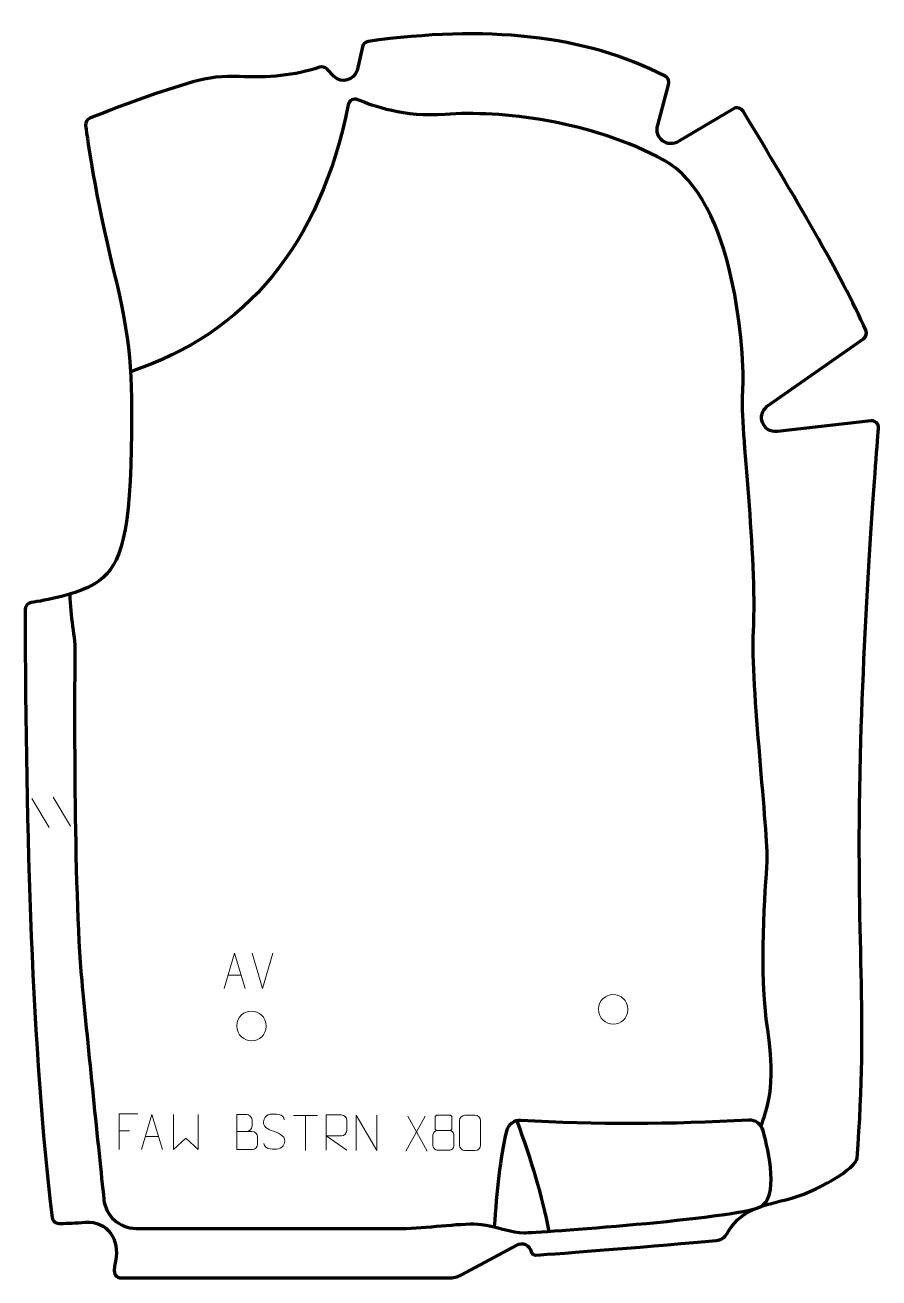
# Model space of a CAD drawing. Header units: millimetres. Extents: x -303 to 303, y -442 to 448.
import ezdxf

# ---------------------------------------------------------------- set-up
doc = ezdxf.new("R2010")
doc.units = ezdxf.units.MM
doc.header["$MEASUREMENT"] = 0
for name, color, linetype in [('layer 1', 7, 'Continuous'), ('layer 2', 7, 'Continuous'), ('layer 3', 7, 'Continuous')]:
    doc.layers.add(name, color=color, linetype=linetype)

msp = doc.modelspace()

# ---------------------------------------------------------------- linework, layer by layer
at = {"layer": 'layer 1', "color": 250, "lineweight": 9}
for points in [[(-298.441, -101.4153), (-298.441, -101.4153), (-286.0767, -121.9596), (-286.0767, -121.9596)], [(-283.2466, -100.4204), (-283.2466, -100.4204), (-270.8823, -120.9647), (-270.8823, -120.9647)], [(-134.4999, -236.2347), (-134.4999, -236.2347), (-141.8217, -211.2811), (-141.8217, -211.2811)], [(-127.178, -211.2811), (-127.178, -211.2811), (-134.4998, -236.2347), (-134.4998, -236.2347)], [(-159.1368, -226.978), (-159.1368, -226.978), (-149.6411, -226.978), (-149.6411, -226.978)]]:
    msp.add_open_spline(points, degree=3, dxfattribs=at)
for points, knots in [([(-161.8594, -236.2274), (-161.8594, -236.2274), (-154.4884, -211.2739), (-154.4884, -211.2739), (-154.4884, -211.2739), (-154.4884, -211.2739), (-146.9185, -236.2274), (-146.9185, -236.2274)], [0, 0, 0, 0, 0.33333333, 0.33333333, 0.33333333, 0.33333333, 1, 1, 1, 1]), ([(104.1768, -251.0471), (104.2475, -244.4067), (109.5215, -240.5607), (114.6768, -240.6577), (114.6768, -240.6577), (119.8321, -240.5607), (125.1061, -244.6241), (125.1768, -251.2645), (125.1768, -251.2645), (124.8066, -257.5938), (120.3647, -261.6245), (114.6768, -261.6539), (114.6768, -261.6539), (109.5215, -261.7509), (104.2475, -257.6875), (104.1768, -251.0471)], [0, 0, 0, 0, 0.2, 0.2, 0.2, 0.2, 0.4, 0.4, 0.4, 0.4, 0.6, 0.6, 0.6, 0.6, 1, 1, 1, 1]), ([(-152.844, -262.8735), (-152.7733, -256.2331), (-147.4993, -252.3871), (-142.344, -252.4841), (-142.344, -252.4841), (-137.1887, -252.3871), (-131.9147, -256.4505), (-131.844, -263.0909), (-131.844, -263.0909), (-132.2142, -269.4202), (-136.6561, -273.4509), (-142.344, -273.4803), (-142.344, -273.4803), (-147.4993, -273.5773), (-152.7733, -269.5139), (-152.844, -262.8735)], [0, 0, 0, 0, 0.2, 0.2, 0.2, 0.2, 0.4, 0.4, 0.4, 0.4, 0.6, 0.6, 0.6, 0.6, 1, 1, 1, 1])]:
    msp.add_open_spline(points, degree=3, knots=knots, dxfattribs=at)
at = {"layer": 'layer 2', "color": 12, "lineweight": 200}
msp.add_open_spline([(-2.4246, -441.9983), (-2.4246, -441.9983), (-235.0386, -441.9983), (-235.0386, -441.9983), (-235.0386, -441.9983), (-238.312, -441.9983), (-240.4011, -438.97), (-239.8769, -435.7403), (-239.8769, -435.7403), (-239.6458, -434.3165), (-239.6645, -433.8992), (-238.9188, -430.0511), (-238.9188, -430.0511), (-235.9547, -414.7571), (-244.6768, -401.3393), (-260.2205, -402.4798), (-260.2205, -402.4798), (-267.4091, -403.0079), (-272.729, -403.0104), (-278.0616, -403.3166), (-278.0616, -403.3166), (-280.9678, -403.4831), (-283.651, -401.9041), (-284.0002, -399.0156), (-284.0002, -399.0156), (-298.4094, -279.8793), (-302.7698, -129.5018), (-303.2534, 32.927), (-303.2534, 32.927), (-303.2608, 35.3996), (-301.4557, 37.506), (-299.0095, 37.8736), (-299.0095, 37.8736), (-289.4422, 39.3108), (-266.0865, 43.4775), (-253.4617, 51.4228), (-253.4617, 51.4228), (-237.3253, 61.5778), (-228.9715, 79.3261), (-227.7629, 147.4379), (-227.7629, 147.4379), (-226.7846, 202.5573), (-228.0465, 223.1518), (-240.3133, 273.6414), (-240.3133, 273.6414), (-253.7746, 329.0458), (-258.8182, 365.4415), (-260.2015, 376.7844), (-260.2015, 376.7844), (-260.4731, 379.014), (-259.2208, 381.1514), (-257.1397, 381.9988), (-257.1397, 381.9988), (-232.2597, 392.1285), (-207.8136, 400.9211), (-183.9743, 407.8426), (-183.9743, 407.8426), (-173.2756, 410.9485), (-162.1321, 412.2238), (-151.0051, 411.6674), (-151.0051, 411.6674), (-130.7596, 410.6553), (-111.5328, 412.3493), (-93.9193, 418.3254), (-93.9193, 418.3254), (-92.0581, 418.9569), (-89.9993, 418.4217), (-88.6647, 416.9792), (-88.6647, 416.9792), (-88.6647, 416.9792), (-83.7032, 411.6159), (-83.7032, 411.6159), (-83.7032, 411.6159), (-78.2927, 406.5684), (-69.4612, 408.9408), (-67.3114, 416.0196), (-67.3114, 416.0196), (-67.3114, 416.0196), (-63.566, 432.7565), (-63.566, 432.7565), (-63.566, 432.7565), (-63.1127, 434.7831), (-61.4525, 436.324), (-59.3947, 436.6129), (-59.3947, 436.6129), (23.406, 448.2426), (94.7179, 441.5233), (151.6333, 411.8121), (151.6333, 411.8121), (153.7796, 410.6916), (154.8055, 408.1862), (154.0759, 405.8783), (154.0759, 405.8783), (154.0759, 405.8783), (146.2951, 377.0236), (146.2951, 377.0236), (146.2951, 377.0236), (143.4446, 368.0595), (153.4325, 360.4811), (161.3047, 365.6349), (161.3047, 365.6349), (161.3047, 365.6349), (200.0429, 388.6582), (200.0429, 388.6582), (200.0429, 388.6582), (202.4065, 390.1247), (205.5134, 389.3814), (206.9556, 387.0037), (206.9556, 387.0037), (243.2941, 327.0985), (276.8881, 270.2247), (294.1291, 231.411), (294.1291, 231.411), (295.0985, 229.2291), (294.3862, 226.669), (292.4319, 225.2963), (292.4319, 225.2963), (292.4319, 225.2963), (224.1468, 177.333), (224.1468, 177.333), (224.1468, 177.333), (216.0481, 171.2787), (221.0307, 158.4086), (231.0972, 159.3795), (231.0972, 159.3795), (231.0972, 159.3795), (297.6847, 167.0171), (297.6847, 167.0171), (297.6847, 167.0171), (300.8184, 167.3766), (303.4985, 164.784), (303.2378, 161.6418), (303.2378, 161.6418), (301.1328, 136.2722), (293.1473, 35.1322), (290.396, -70.6384), (290.396, -70.6384), (286.8357, -207.5133), (295.9741, -251.0415), (288.0056, -356.9736), (288.0056, -356.9736), (287.4968, -363.7364), (259.3187, -381.2666), (237.4049, -386.4436), (237.4049, -386.4436), (218.1841, -390.9846), (204.2374, -394.7321), (195.6011, -410.3506), (195.6011, -410.3506), (194.0012, -413.244), (191.0601, -415.1487), (187.7659, -415.4429), (187.7659, -415.4429), (148.7218, -418.9276), (74.3231, -424.9531), (59.516, -425.7398), (59.516, -425.7398), (58.0237, -425.8195), (56.7019, -424.7894), (56.4136, -423.3236), (56.4136, -423.3236), (55.4908, -418.631), (50.2076, -416.255), (46.0822, -418.6782), (46.0822, -418.6782), (46.0822, -418.6782), (6.8668, -439.7101), (6.8668, -439.7101), (6.8668, -439.7101), (4.0005, -441.213), (0.8121, -441.9983), (-2.4246, -441.9983)], degree=3, knots=[0, 0, 0, 0, 0.02272727, 0.02272727, 0.02272727, 0.02272727, 0.04545455, 0.04545455, 0.04545455, 0.04545455, 0.06818182, 0.06818182, 0.06818182, 0.06818182, 0.09090909, 0.09090909, 0.09090909, 0.09090909, 0.11363636, 0.11363636, 0.11363636, 0.11363636, 0.13636364, 0.13636364, 0.13636364, 0.13636364, 0.15909091, 0.15909091, 0.15909091, 0.15909091, 0.18181818, 0.18181818, 0.18181818, 0.18181818, 0.20454545, 0.20454545, 0.20454545, 0.20454545, 0.22727273, 0.22727273, 0.22727273, 0.22727273, 0.25, 0.25, 0.25, 0.25, 0.27272727, 0.27272727, 0.27272727, 0.27272727, 0.29545455, 0.29545455, 0.29545455, 0.29545455, 0.31818182, 0.31818182, 0.31818182, 0.31818182, 0.34090909, 0.34090909, 0.34090909, 0.34090909, 0.36363636, 0.36363636, 0.36363636, 0.36363636, 0.38636364, 0.38636364, 0.38636364, 0.38636364, 0.40909091, 0.40909091, 0.40909091, 0.40909091, 0.43181818, 0.43181818, 0.43181818, 0.43181818, 0.45454545, 0.45454545, 0.45454545, 0.45454545, 0.47727273, 0.47727273, 0.47727273, 0.47727273, 0.5, 0.5, 0.5, 0.5, 0.52272727, 0.52272727, 0.52272727, 0.52272727, 0.54545455, 0.54545455, 0.54545455, 0.54545455, 0.56818182, 0.56818182, 0.56818182, 0.56818182, 0.59090909, 0.59090909, 0.59090909, 0.59090909, 0.61363636, 0.61363636, 0.61363636, 0.61363636, 0.63636364, 0.63636364, 0.63636364, 0.63636364, 0.65909091, 0.65909091, 0.65909091, 0.65909091, 0.68181818, 0.68181818, 0.68181818, 0.68181818, 0.70454545, 0.70454545, 0.70454545, 0.70454545, 0.72727273, 0.72727273, 0.72727273, 0.72727273, 0.75, 0.75, 0.75, 0.75, 0.77272727, 0.77272727, 0.77272727, 0.77272727, 0.79545455, 0.79545455, 0.79545455, 0.79545455, 0.81818182, 0.81818182, 0.81818182, 0.81818182, 0.84090909, 0.84090909, 0.84090909, 0.84090909, 0.86363636, 0.86363636, 0.86363636, 0.86363636, 0.88636364, 0.88636364, 0.88636364, 0.88636364, 0.90909091, 0.90909091, 0.90909091, 0.90909091, 0.93181818, 0.93181818, 0.93181818, 0.93181818, 0.95454545, 0.95454545, 0.95454545, 0.95454545, 1, 1, 1, 1], dxfattribs=at)
at = {"layer": 'layer 2', "color": 250, "lineweight": 9}
for points, knots in [([(-223.224, -325.3937), (-223.224, -325.3937), (-236.2832, -325.3937), (-236.2832, -325.3937), (-236.2832, -325.3937), (-236.2832, -325.3937), (-236.2832, -350.7064), (-236.2832, -350.7064)], [0, 0, 0, 0, 0.33333333, 0.33333333, 0.33333333, 0.33333333, 1, 1, 1, 1]), ([(-220.504, -350.7956), (-220.504, -350.7956), (-213.133, -325.8421), (-213.133, -325.8421), (-213.133, -325.8421), (-213.133, -325.8421), (-205.5631, -350.7956), (-205.5631, -350.7956)], [0, 0, 0, 0, 0.33333333, 0.33333333, 0.33333333, 0.33333333, 1, 1, 1, 1]), ([(-197.8492, -325.847), (-197.8492, -325.847), (-197.8492, -350.805), (-197.8492, -350.805), (-197.8492, -350.805), (-197.8492, -350.805), (-189.0065, -342.7403), (-189.0065, -342.7403), (-189.0065, -342.7403), (-189.0065, -342.7403), (-180.1641, -350.8044), (-180.1641, -350.8044), (-180.1641, -350.8044), (-180.1641, -350.8044), (-180.1641, -325.847), (-180.1641, -325.847)], [0, 0, 0, 0, 0.2, 0.2, 0.2, 0.2, 0.4, 0.4, 0.4, 0.4, 0.6, 0.6, 0.6, 0.6, 1, 1, 1, 1]), ([(-152.8654, -337.8747), (-149.2268, -337.8743), (-145.6397, -337.8743), (-142.0003, -337.8747), (-142.0003, -337.8747), (-140.0249, -337.892), (-138.1013, -339.6281), (-138.1013, -341.6777), (-138.1013, -341.6777), (-138.1017, -342.8063), (-138.1017, -345.8557), (-138.1013, -346.9846), (-138.1013, -346.9846), (-138.0837, -348.8425), (-139.6258, -350.8564), (-141.9473, -350.8395), (-141.9473, -350.8395), (-145.5871, -350.8391), (-149.2265, -350.8391), (-152.8654, -350.8395), (-152.8654, -350.8395), (-152.8654, -342.5212), (-152.8654, -334.2034), (-152.8654, -325.8859), (-152.8654, -325.8859), (-150.4917, -325.8859), (-148.1176, -325.8859), (-145.7434, -325.8859), (-145.7434, -325.8859), (-144.0626, -325.8683), (-141.9658, -327.7788), (-141.9481, -329.7412), (-141.9481, -329.7412), (-141.9485, -331.8073), (-141.9485, -331.9533), (-141.9481, -334.0198), (-141.9481, -334.0198), (-141.9308, -336.0859), (-143.7853, -337.892), (-145.7953, -337.8747)], [0, 0, 0, 0, 0.09090909, 0.09090909, 0.09090909, 0.09090909, 0.18181818, 0.18181818, 0.18181818, 0.18181818, 0.27272727, 0.27272727, 0.27272727, 0.27272727, 0.36363636, 0.36363636, 0.36363636, 0.36363636, 0.45454545, 0.45454545, 0.45454545, 0.45454545, 0.54545455, 0.54545455, 0.54545455, 0.54545455, 0.63636364, 0.63636364, 0.63636364, 0.63636364, 0.72727273, 0.72727273, 0.72727273, 0.72727273, 0.81818182, 0.81818182, 0.81818182, 0.81818182, 1, 1, 1, 1]), ([(-126.2662, -337.8743), (-130.5145, -336.4039), (-135.4226, -334.6081), (-133.4175, -329.0878), (-133.4175, -329.0878), (-131.914, -324.9479), (-126.7004, -325.3364), (-123.0968, -325.9375), (-123.0968, -325.9375), (-120.2362, -326.4147), (-119.3715, -327.6279), (-119.0609, -329.712)], [0, 0, 0, 0, 0.25, 0.25, 0.25, 0.25, 0.5, 0.5, 0.5, 0.5, 1, 1, 1, 1]), ([(-89.3508, -351.1415), (-89.3508, -351.1415), (-89.3508, -326.188), (-89.3508, -326.188), (-89.3508, -326.188), (-85.756, -326.188), (-82.1605, -326.188), (-78.5653, -326.188), (-78.5653, -326.188), (-76.24, -326.2257), (-74.6827, -327.7157), (-74.6868, -330.0821), (-74.6868, -330.0821), (-74.6872, -332.1176), (-74.6872, -335.177), (-74.6868, -337.213), (-74.6868, -337.213), (-74.6933, -339.0885), (-76.5056, -341.0303), (-78.5151, -341.0494), (-78.5151, -341.0494), (-78.5151, -341.0494), (-89.3508, -341.0494), (-89.3508, -341.0494), (-89.3508, -341.0494), (-89.3508, -341.0494), (-74.6961, -351.1415), (-74.6961, -351.1415)], [0, 0, 0, 0, 0.125, 0.125, 0.125, 0.125, 0.25, 0.25, 0.25, 0.25, 0.375, 0.375, 0.375, 0.375, 0.5, 0.5, 0.5, 0.5, 0.625, 0.625, 0.625, 0.625, 0.75, 0.75, 0.75, 0.75, 1, 1, 1, 1]), ([(-67.9769, -351.4094), (-67.9769, -351.4094), (-67.9769, -326.4559), (-67.9769, -326.4559), (-67.9769, -326.4559), (-67.9769, -326.4559), (-53.3221, -351.4094), (-53.3221, -351.4094), (-53.3221, -351.4094), (-53.3221, -351.4094), (-53.3221, -326.4559), (-53.3221, -326.4559)], [0, 0, 0, 0, 0.25, 0.25, 0.25, 0.25, 0.5, 0.5, 0.5, 0.5, 1, 1, 1, 1]), ([(-11.9251, -327.7182), (-11.9251, -329.9312), (-11.9251, -333.6135), (-11.9251, -335.8268), (-11.9251, -335.8268), (-11.9101, -336.3342), (-11.1027, -337.2656), (-10.4026, -337.2644), (-10.4026, -337.2644), (-7.4327, -337.2642), (-4.4625, -337.3491), (-1.4921, -337.3494), (-1.4921, -337.3494), (-0.695, -337.3452), (0.0257, -336.5549), (0.0231, -335.8342), (0.0231, -335.8342), (0.0228, -333.6182), (0.0228, -329.9335), (0.0231, -327.7182), (0.0231, -327.7182), (0.0046, -327.0074), (-0.6068, -326.247), (-1.4407, -326.2544), (-1.4407, -326.2544), (-4.4578, -326.2547), (-7.4747, -326.2547), (-10.4913, -326.2544), (-10.4913, -326.2544), (-11.1177, -326.2468), (-11.9418, -326.9578), (-11.9251, -327.7182)], [0, 0, 0, 0, 0.11111111, 0.11111111, 0.11111111, 0.11111111, 0.22222222, 0.22222222, 0.22222222, 0.22222222, 0.33333333, 0.33333333, 0.33333333, 0.33333333, 0.44444444, 0.44444444, 0.44444444, 0.44444444, 0.55555556, 0.55555556, 0.55555556, 0.55555556, 0.66666667, 0.66666667, 0.66666667, 0.66666667, 0.77777778, 0.77777778, 0.77777778, 0.77777778, 1, 1, 1, 1]), ([(9.3265, -326.4317), (11.6926, -326.4317), (14.0591, -326.4317), (16.4256, -326.4317), (16.4256, -326.4317), (18.4061, -326.3961), (20.4321, -327.8904), (20.4592, -330.3325), (20.4592, -330.3325), (20.4588, -336.0899), (20.4588, -341.8477), (20.4592, -347.6059), (20.4592, -347.6059), (20.3171, -349.9335), (18.6107, -351.4158), (16.4256, -351.4266), (16.4256, -351.4266), (14.0532, -351.4262), (11.6808, -351.4262), (9.3088, -351.4266), (9.3088, -351.4266), (7.3503, -351.5322), (5.3439, -349.6443), (5.3553, -347.6233), (5.3553, -347.6233), (5.3557, -341.8427), (5.3557, -336.0624), (5.3553, -330.2826), (5.3553, -330.2826), (5.3596, -328.1406), (7.1367, -326.4181), (9.3265, -326.4317)], [0, 0, 0, 0, 0.11111111, 0.11111111, 0.11111111, 0.11111111, 0.22222222, 0.22222222, 0.22222222, 0.22222222, 0.33333333, 0.33333333, 0.33333333, 0.33333333, 0.44444444, 0.44444444, 0.44444444, 0.44444444, 0.55555556, 0.55555556, 0.55555556, 0.55555556, 0.66666667, 0.66666667, 0.66666667, 0.66666667, 0.77777778, 0.77777778, 0.77777778, 0.77777778, 1, 1, 1, 1]), ([(-126.2662, -337.8744), (-122.2476, -339.5211), (-117.2181, -341.4094), (-119.0521, -346.7697), (-119.0521, -346.7697), (-120.5119, -351.0361), (-125.4227, -350.7794), (-129.1488, -350.2247), (-129.1488, -350.2247), (-131.8988, -349.8149), (-133.1197, -348.6014), (-133.4977, -346.4892)], [0, 0, 0, 0, 0.25, 0.25, 0.25, 0.25, 0.5, 0.5, 0.5, 0.5, 1, 1, 1, 1]), ([(-13.3839, -340.2364), (-13.3839, -343.4072), (-13.3839, -345.1093), (-13.3839, -348.2807), (-13.3839, -348.2807), (-13.3924, -349.5026), (-11.6945, -351.1953), (-10.4419, -351.2038), (-10.4419, -351.2038), (-7.4588, -351.2035), (-4.4755, -351.2035), (-1.4921, -351.2038), (-1.4921, -351.2038), (-0.1688, -351.1921), (1.4516, -349.5705), (1.4405, -348.2713), (1.4405, -348.2713), (1.4402, -345.1031), (1.4402, -343.4043), (1.4405, -340.2364), (1.4405, -340.2364), (1.3708, -338.856), (-0.207, -337.2774), (-1.5124, -337.2835), (-1.5124, -337.2835), (-4.489, -337.2838), (-7.4656, -337.2838), (-10.4419, -337.2835), (-10.4419, -337.2835), (-11.5214, -337.2771), (-13.3677, -338.856), (-13.3839, -340.2364)], [0, 0, 0, 0, 0.11111111, 0.11111111, 0.11111111, 0.11111111, 0.22222222, 0.22222222, 0.22222222, 0.22222222, 0.33333333, 0.33333333, 0.33333333, 0.33333333, 0.44444444, 0.44444444, 0.44444444, 0.44444444, 0.55555556, 0.55555556, 0.55555556, 0.55555556, 0.66666667, 0.66666667, 0.66666667, 0.66666667, 0.77777778, 0.77777778, 0.77777778, 0.77777778, 1, 1, 1, 1])]:
    msp.add_open_spline(points, degree=3, knots=knots, dxfattribs=at)
for points in [[(-112.5348, -326.4794), (-112.5348, -326.4794), (-95.5476, -326.4794), (-95.5476, -326.4794)], [(-104.041, -351.4094), (-104.041, -351.4094), (-104.041, -326.4559), (-104.041, -326.4559)], [(-19.0452, -327.0544), (-19.0452, -327.0544), (-32.7858, -351.9502), (-32.7858, -351.9502)], [(-31.3312, -327.0544), (-31.3312, -327.0544), (-17.5906, -352.0079), (-17.5906, -352.0079)], [(-236.2832, -337.4443), (-236.2832, -337.4443), (-229.0119, -337.4443), (-229.0119, -337.4443)], [(-217.7814, -341.5462), (-217.7814, -341.5462), (-208.2857, -341.5462), (-208.2857, -341.5462)]]:
    msp.add_open_spline(points, degree=3, dxfattribs=at)
at = {"layer": 'layer 3', "color": 142, "lineweight": 200}
for points, knots in [([(219.8065, -334.325), (223.3925, -322.3778), (230.8347, -307.225), (224.4596, -265.8078), (224.4596, -265.8078), (218.0849, -224.391), (222.9981, -164.6234), (224.0257, -146.304), (224.0257, -146.304), (225.0533, -127.9849), (212.3202, -19.032), (214.3, 17.3729), (214.3, 17.3729), (217.288, 72.3304), (204.9327, 160.74), (206.7258, 187.621), (206.7258, 187.621), (208.5187, 214.5023), (201.1311, 324.3298), (151.1446, 351.8959), (151.1446, 351.8959), (99.1491, 380.5689), (34.0563, 387.7173), (-4.7908, 384.7303), (-4.7908, 384.7303), (-33.3778, 382.5325), (-56.4904, 390.6972), (-66.7044, 395.1634), (-66.7044, 395.1634), (-69.619, 396.4376), (-72.9679, 394.6892), (-73.5962, 391.5721), (-73.5962, 391.5721), (-93.7053, 291.7995), (-146.1055, 229.5621), (-228.2727, 201.9254)], [0, 0, 0, 0, 0.1, 0.1, 0.1, 0.1, 0.2, 0.2, 0.2, 0.2, 0.3, 0.3, 0.3, 0.3, 0.4, 0.4, 0.4, 0.4, 0.5, 0.5, 0.5, 0.5, 0.6, 0.6, 0.6, 0.6, 0.7, 0.7, 0.7, 0.7, 0.8, 0.8, 0.8, 0.8, 1, 1, 1, 1]), ([(-271.391, 43.8756), (-271.391, 27.7275), (-267.4067, 13.6933), (-267.805, 0.0017), (-267.805, 0.0017), (-268.2033, -13.6897), (-269.0002, -166.6142), (-263.0238, -230.5323), (-263.0238, -230.5323), (-258.6261, -277.5674), (-250.9916, -350.8041), (-247.2659, -386.211), (-247.2659, -386.211), (-246.0362, -397.8964), (-236.1905, -406.7718), (-224.4349, -406.7923), (-224.4349, -406.7923), (-173.8751, -406.8819), (-46.9665, -407.0717), (-32.3325, -406.7538), (-32.3325, -406.7538), (-14.0047, -406.3556), (7.7321, -402.5495), (21.0567, -403.9741), (21.0567, -403.9741), (28.8404, -404.8063), (43.7675, -409.9398), (51.3378, -409.9398), (51.3378, -409.9398), (58.9077, -409.9398), (200.6143, -399.9228), (218.8102, -391.5901), (218.8102, -391.5901), (232.6987, -385.2303), (225.386, -352.4036), (221.1452, -337.2179), (221.1452, -337.2179), (219.8862, -332.7087), (215.6574, -329.6836), (210.9807, -329.9369), (210.9807, -329.9369), (155.8909, -332.9197), (101.8541, -333.1828), (49.1453, -330.0146), (49.1453, -330.0146), (44.2843, -329.7221), (39.9339, -332.9715), (38.8103, -337.7076), (38.8103, -337.7076), (34.2718, -356.8327), (31.8666, -380.5143), (30.1993, -405.7738)], [0, 0, 0, 0, 0.07142857, 0.07142857, 0.07142857, 0.07142857, 0.14285714, 0.14285714, 0.14285714, 0.14285714, 0.21428571, 0.21428571, 0.21428571, 0.21428571, 0.28571429, 0.28571429, 0.28571429, 0.28571429, 0.35714286, 0.35714286, 0.35714286, 0.35714286, 0.42857143, 0.42857143, 0.42857143, 0.42857143, 0.5, 0.5, 0.5, 0.5, 0.57142857, 0.57142857, 0.57142857, 0.57142857, 0.64285714, 0.64285714, 0.64285714, 0.64285714, 0.71428571, 0.71428571, 0.71428571, 0.71428571, 0.78571429, 0.78571429, 0.78571429, 0.78571429, 0.85714286, 0.85714286, 0.85714286, 0.85714286, 1, 1, 1, 1])]:
    msp.add_open_spline(points, degree=3, knots=knots, dxfattribs=at)
msp.add_open_spline([(46.1127, -330.2966), (56.1584, -357.4767), (64.0754, -383.788), (69.0365, -408.8922)], degree=3, dxfattribs=at)

doc.saveas('drawing.dxf')
